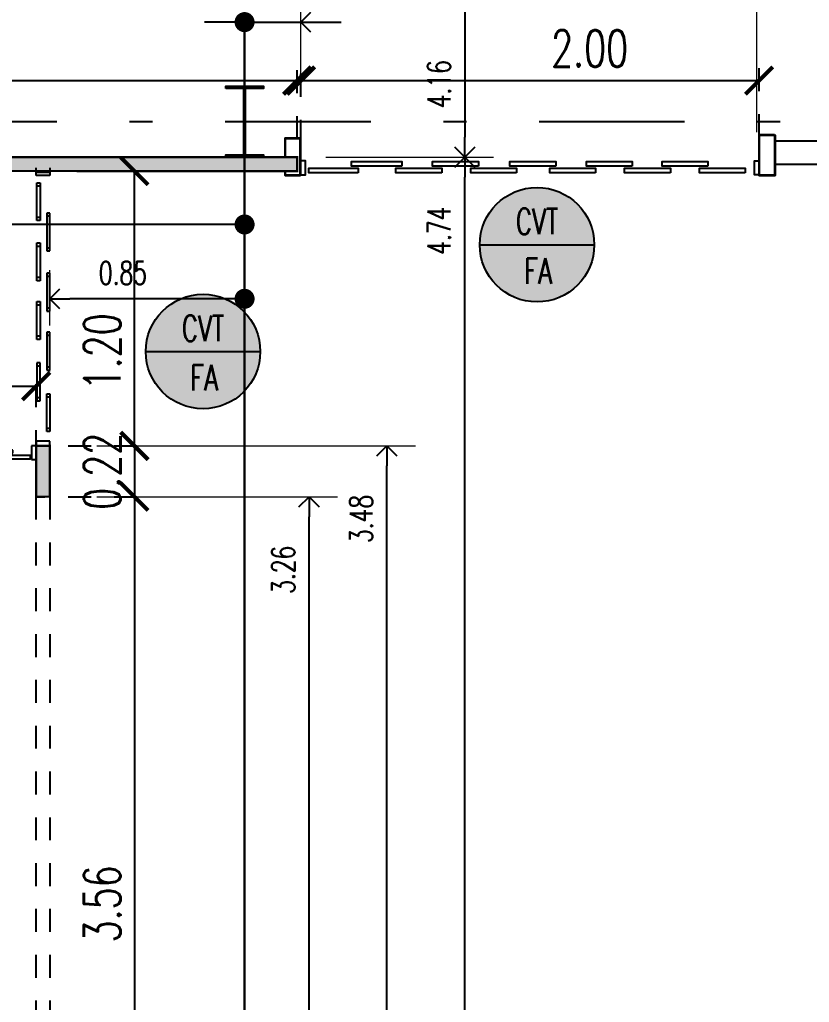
# Model space of a CAD drawing. Header units: millimetres. Extents: x -579 to 213, y -67 to 509.
# Drawn here: x -32.808 to -29.361, y 25.555 to 29.846 of the extents above; entities that cross this region are included whole.
import ezdxf
from ezdxf.enums import TextEntityAlignment as Align
from ezdxf.xclip import XClip

# ---------------------------------------------------------------- set-up
doc = ezdxf.new("R2010")
doc.units = ezdxf.units.MM
doc.header["$LTSCALE"] = 0.1
for name, pattern in [('HIDDEN', [0.375, 0.25, -0.125]), ('X REF - ANELO INST bind$0$X REF - ANELO$0$DASHDOT2', [12.7, 6.35, -3.175, 0, -3.175]), ('X REF - ANELO INST bind$0$X REF - ANELO$0$PLANO BASE ROCA II-2$0$HIDDEN', [0.375, 0.25, -0.125])]:
    doc.linetypes.add(name, pattern=pattern)
for name, color, linetype in [('00 - Carpintería Camara', 161, 'Continuous'), ('00 - EJE-DIST -X-  MUROS', 92, 'Continuous'), ('00 - EJE-DIST -Y- MUROS', 10, 'Continuous'), ('02 PCM Panel Media Tº', 132, 'Continuous'), ('A-CARPINTERIA CAMARA', 161, 'Continuous'), ('A-HATCH BLANCO', 255, 'Continuous'), ('CARP Cámara', 161, 'Continuous'), ('X REF - ANELO INST bind$0$X REF - ANELO$0$A-CAMARA', 7, 'Continuous'), ('X REF - ANELO INST bind$0$X REF - ANELO$0$A-TABIQUE PRY', 7, 'Continuous'), ('X REF - ANELO INST bind$0$X REF - ANELO$0$C-CÁMARA', 161, 'Continuous'), ('X REF - ANELO INST bind$0$X REF - ANELO$0$H-HATCH PANEL  6', 132, 'Continuous'), ('X REF - ANELO INST bind$0$X REF - ANELO$0$MET-COLUMNA METALICA', 7, 'Continuous'), ('X REF - ANELO INST bind$0$X REF - ANELO$0$MET-EJE CABRIADAS', 8, 'X REF - ANELO INST bind$0$X REF - ANELO$0$DASHDOT2')]:
    doc.layers.add(name, color=color, linetype=linetype)
doc.styles.add('ROMANS', font='romans.shx', dxfattribs={"width": 0.7})
doc.styles.add('VAUX', font='romans.shx', dxfattribs={"width": 0.85})
doc.dimstyles.new('COTA 1-100', dxfattribs={"dimtxt": 0.16, "dimasz": 0.12, "dimexe": 0.08, "dimexo": 0.08, "dimgap": 0.06, "dimtad": 1, "dimzin": 0, "dimdsep": 46, "dimtxsty": 'ROMANS', "dimblk": 'ARCHTICK', "dimcen": 0, "dimclrd": 256, "dimclre": 8, "dimclrt": 256, "dimadec": 0, "dimazin": 0, "dimtfac": 1, "dimtofl": 0, "dimtmove": 0, "dimatfit": 3, "dimldrblk": 'ARCHTICK', "dimfxl": 1, "dimtolj": 1, "dimtzin": 0, "dimlwd": -1, "dimlwe": -1, "dimarcsym": 0})
doc.dimstyles.new('Cotas Replanteo', dxfattribs={"dimscale": 2.5, "dimtxt": 0.04, "dimasz": 0.035, "dimexe": 0.05, "dimexo": 0.05, "dimgap": 0.025, "dimtad": 1, "dimjust": 2, "dimzin": 0, "dimdsep": 46, "dimtxsty": 'ROMANS', "dimblk1": 'DOT', "dimblk2": 'OPEN90', "dimsah": 1, "dimcen": 0.12, "dimse1": 1, "dimclrd": 256, "dimclre": 256, "dimclrt": 256, "dimadec": 0, "dimazin": 0, "dimtfac": 1, "dimtix": 1, "dimtmove": 0, "dimatfit": 2, "dimldrblk": 'OPEN90', "dimfxl": 0.05, "dimtolj": 1, "dimtzin": 0, "dimlwe": 9, "dimarcsym": 1})

# ---------------------------------------------------------------- blocks, each defined once
blk = doc.blocks.new('X REF - ANELO INST bind$0$X REF - ANELO$0$cortina 2.00')
at = {"layer": 'X REF - ANELO INST bind$0$X REF - ANELO$0$C-CÁMARA', "elevation": 0.0008}
for points in [[(2008.2405, 1451.4917), (2008.2405, 1451.4717), (2008.3005, 1451.4717), (2008.3005, 1451.4917)], [(2008.2405, 1449.4917), (2008.2405, 1449.5117), (2008.3005, 1449.5117), (2008.3005, 1449.4917)]]:
    blk.add_lwpolyline(points, dxfattribs=at)
for points in [[(2008.2491, 1451.2411), (2008.2491, 1451.457), (2008.2691, 1451.457), (2008.2691, 1451.2411)], [(2008.2778, 1451.0507), (2008.2778, 1451.2707), (2008.2978, 1451.2707), (2008.2978, 1451.0507)], [(2008.2491, 1450.8769), (2008.2491, 1451.0769), (2008.2691, 1451.0769), (2008.2691, 1450.8769)], [(2008.2778, 1450.7169), (2008.2778, 1450.9169), (2008.2978, 1450.9169), (2008.2978, 1450.7169)], [(2008.2491, 1450.5499), (2008.2491, 1450.7499), (2008.2691, 1450.7499), (2008.2691, 1450.5499)], [(2008.2778, 1450.3795), (2008.2778, 1450.5795), (2008.2978, 1450.5795), (2008.2978, 1450.3795)], [(2008.2491, 1450.2056), (2008.2491, 1450.4056), (2008.2691, 1450.4056), (2008.2691, 1450.2056)], [(2008.2778, 1450.0456), (2008.2778, 1450.2456), (2008.2978, 1450.2456), (2008.2978, 1450.0456)], [(2008.2491, 1449.8787), (2008.2491, 1450.0787), (2008.2691, 1450.0787), (2008.2691, 1449.8787)], [(2008.2778, 1449.7152), (2008.2778, 1449.9152), (2008.2978, 1449.9152), (2008.2978, 1449.7152)], [(2008.2491, 1449.5518), (2008.2491, 1449.7518), (2008.2691, 1449.7518), (2008.2691, 1449.5518)]]:
    blk.add_lwpolyline(points, close=True, dxfattribs=at)
blk = doc.blocks.new('X REF - ANELO INST bind$0$X REF - ANELO$0$CMETP')
at = {"layer": 'X REF - ANELO INST bind$0$X REF - ANELO$0$MET-COLUMNA METALICA'}
blk.add_hatch(color=256, dxfattribs=at).paths.add_polyline_path([(-0.0825, 0), (-0.0825, 0.0097), (-0.0073, 0.0097, 0.414214), (-0.0029, 0.0141), (-0.0029, 0.2958, 0.414214), (-0.0073, 0.3002), (-0.0825, 0.3002), (-0.0825, 0.31), (0.0825, 0.31), (0.0825, 0.3002), (0.0073, 0.3002, 0.414214), (0.0029, 0.2958), (0.0029, 0.0141, 0.414214), (0.0073, 0.0097), (0.0825, 0.0097), (0.0825, 0)])
blk.add_lwpolyline([(0.0825, 0.3002), (0.0825, 0.31), (-0.0825, 0.31), (-0.0825, 0.3002), (-0.0073, 0.3002, -0.414214), (-0.0029, 0.2958), (-0.0029, 0.0141, -0.414214), (-0.0073, 0.0097), (-0.0825, 0.0097), (-0.0825, 0), (0.0825, 0), (0.0825, 0.0097), (0.0073, 0.0097, -0.414214), (0.0029, 0.0141), (0.0029, 0.2958, -0.414214), (0.0073, 0.3002)], format="xyb", close=True, dxfattribs=at)
blk = doc.blocks.new('X REF - ANELO INST bind$0$X REF - ANELO$0$cortina')
at = {"layer": 'X REF - ANELO INST bind$0$X REF - ANELO$0$C-CÁMARA'}
for p, q in [((-0.4312, 0.1011, 0.0008), (-0.4512, 0.1011, 0.0008)), ((-0.4312, 0.0411, 0.0008), (-0.4312, 0.1011, 0.0008)), ((-0.3311, 0.0974, -0.0413), (-0.4266, 0.0974, -0.0413)), ((-0.4266, 0.0974, -0.0413), (-0.4266, 0.0838, -0.0413)), ((-0.3311, 0.0838, -0.0413), (-0.3311, 0.0974, -0.0413)), ((-0.0766, 0.0974, -0.0413), (-0.228, 0.0974, -0.0413)), ((-0.228, 0.0974, -0.0413), (-0.228, 0.0838, -0.0413)), ((-0.0766, 0.0838, -0.0413), (-0.0766, 0.0974, -0.0413)), ((0.1794, 0.0974, -0.0413), (0.028, 0.0974, -0.0413)), ((0.028, 0.0974, -0.0413), (0.028, 0.0838, -0.0413)), ((0.1794, 0.0838, -0.0413), (0.1794, 0.0974, -0.0413)), ((0.2925, 0.0974, -0.0413), (0.2925, 0.0838, -0.0413)), ((0.4094, 0.0974, -0.0413), (0.2925, 0.0974, -0.0413)), ((0.4094, 0.0838, -0.0413), (0.4094, 0.0974, -0.0413)), ((0.5225, 0.0974, -0.0413), (0.5225, 0.0838, -0.0413)), ((0.6156, 0.0974, -0.0413), (0.5225, 0.0974, -0.0413)), ((0.6156, 0.0838, -0.0413), (0.6156, 0.0974, -0.0413)), ((-0.4266, 0.0838, -0.0413), (-0.3311, 0.0838, -0.0413)), ((-0.1975, 0.0732, -0.0413), (-0.3489, 0.0732, -0.0413)), ((-0.3489, 0.0732, -0.0413), (-0.3489, 0.0596, -0.0413)), ((-0.3489, 0.0596, -0.0413), (-0.1975, 0.0596, -0.0413)), ((-0.228, 0.0838, -0.0413), (-0.0766, 0.0838, -0.0413)), ((-0.1975, 0.0596, -0.0413), (-0.1975, 0.0732, -0.0413)), ((0.0585, 0.0732, -0.0413), (-0.0929, 0.0732, -0.0413)), ((-0.0929, 0.0732, -0.0413), (-0.0929, 0.0596, -0.0413)), ((-0.0929, 0.0596, -0.0413), (0.0585, 0.0596, -0.0413)), ((0.028, 0.0838, -0.0413), (0.1794, 0.0838, -0.0413)), ((0.0585, 0.0596, -0.0413), (0.0585, 0.0732, -0.0413)), ((0.1715, 0.0732, -0.0413), (0.1715, 0.0596, -0.0413)), ((0.2885, 0.0732, -0.0413), (0.1715, 0.0732, -0.0413)), ((0.1715, 0.0596, -0.0413), (0.2885, 0.0596, -0.0413)), ((0.2885, 0.0596, -0.0413), (0.2885, 0.0732, -0.0413)), ((0.2925, 0.0838, -0.0413), (0.4094, 0.0838, -0.0413)), ((0.4016, 0.0732, -0.0413), (0.4016, 0.0596, -0.0413)), ((0.5185, 0.0732, -0.0413), (0.4016, 0.0732, -0.0413)), ((0.4016, 0.0596, -0.0413), (0.5185, 0.0596, -0.0413)), ((0.5185, 0.0732, -0.0413), (0.5185, 0.0596, -0.0413)), ((0.5225, 0.0838, -0.0413), (0.6156, 0.0838, -0.0413)), ((-0.4512, 0.0411, 0.0008), (-0.4312, 0.0411, 0.0008))]:
    blk.add_line(p, q, dxfattribs=at)
at = {"layer": 'X REF - ANELO INST bind$0$X REF - ANELO$0$C-CÁMARA', "elevation": -0.0116}
blk.add_lwpolyline([(0.6223, 0.1011), (0.6423, 0.1011), (0.6423, 0.0411), (0.6223, 0.0411)], close=True, dxfattribs=at)
blk = doc.blocks.new('X REF - ANELO INST bind$0$X REF - ANELO$0$CORTINA 120')
at = {"layer": 'X REF - ANELO INST bind$0$X REF - ANELO$0$C-CÁMARA'}
for p, q in [((-1.1879, 0), (-1.2079, 0)), ((-1.1879, -0.06), (-1.1879, 0)), ((-0.0279, -0.06), (-0.0279, 0)), ((-0.0279, 0), (-0.0079, 0)), ((-0.9913, -0.0037, -0.0421), (-1.1427, -0.0037, -0.0421)), ((-1.1427, -0.0037, -0.0421), (-1.1427, -0.0173, -0.0421)), ((-1.1427, -0.0173, -0.0421), (-0.9913, -0.0173, -0.0421)), ((-0.9913, -0.0173, -0.0421), (-0.9913, -0.0037, -0.0421)), ((-0.7286, -0.0037, -0.0421), (-0.88, -0.0037, -0.0421)), ((-0.88, -0.0037, -0.0421), (-0.88, -0.0173, -0.0421)), ((-0.88, -0.0173, -0.0421), (-0.7286, -0.0173, -0.0421)), ((-0.7286, -0.0173, -0.0421), (-0.7286, -0.0037, -0.0421)), ((-0.4725, -0.0037, -0.0421), (-0.6239, -0.0037, -0.0421)), ((-0.6239, -0.0037, -0.0421), (-0.6239, -0.0173, -0.0421)), ((-0.6239, -0.0173, -0.0421), (-0.4725, -0.0173, -0.0421)), ((-0.4725, -0.0173, -0.0421), (-0.4725, -0.0037, -0.0421)), ((-0.3556, -0.0173, -0.0421), (-0.3556, -0.0037, -0.0421)), ((-0.3556, -0.0037, -0.0421), (-0.2042, -0.0037, -0.0421)), ((-0.2042, -0.0173, -0.0421), (-0.3556, -0.0173, -0.0421)), ((-0.2042, -0.0037, -0.0421), (-0.2042, -0.0173, -0.0421)), ((-1.2079, -0.06), (-1.1879, -0.06)), ((-1.0102, -0.06), (-1.0102, -0.0464)), ((-1.0102, -0.0464), (-0.8588, -0.0464)), ((-0.8588, -0.06), (-1.0102, -0.06)), ((-0.8588, -0.0464), (-0.8588, -0.06)), ((-0.7475, -0.0464), (-0.5961, -0.0464)), ((-0.7475, -0.06), (-0.7475, -0.0464)), ((-0.5961, -0.06), (-0.7475, -0.06)), ((-0.5961, -0.0464), (-0.5961, -0.06)), ((-0.4897, -0.06), (-0.4897, -0.0464)), ((-0.4897, -0.0464), (-0.3384, -0.0464)), ((-0.3384, -0.06), (-0.4897, -0.06)), ((-0.3384, -0.0464), (-0.3384, -0.06)), ((-0.07, -0.0464), (-0.2214, -0.0464)), ((-0.2214, -0.0464), (-0.2214, -0.06)), ((-0.2214, -0.06), (-0.07, -0.06)), ((-0.07, -0.06), (-0.07, -0.0464)), ((-0.0079, -0.06), (-0.0279, -0.06))]:
    blk.add_line(p, q, dxfattribs=at)
blk = doc.blocks.new('X REF - ANELO INST bind$0$X REF - ANELO')
at = {"layer": 'X REF - ANELO INST bind$0$X REF - ANELO$0$H-HATCH PANEL  6'}
for points in [[(-37.6739, 29.1847), (-37.6739, 29.2447), (-31.5964, 29.2447), (-31.5964, 29.1847)], [(-32.7363, 27.9847), (-32.6763, 27.9847), (-32.6765, 27.7629), (-32.7365, 27.7629)]]:
    blk.add_hatch(color=256, dxfattribs=at).paths.add_polyline_path(points)
at = {"layer": 'X REF - ANELO INST bind$0$X REF - ANELO$0$A-CAMARA', "color": 8, "linetype": 'X REF - ANELO INST bind$0$X REF - ANELO$0$PLANO BASE ROCA II-2$0$HIDDEN'}
for p, q in [((-32.7369, 27.7628), (-32.7369, 24.2071)), ((-32.6769, 27.7628), (-32.6769, 24.2071))]:
    blk.add_line(p, q, dxfattribs=at)
at = {"layer": 'X REF - ANELO INST bind$0$X REF - ANELO$0$A-CAMARA'}
for points in [[(-37.6739, 29.1847), (-37.6739, 29.1847), (-37.6739, 29.1847), (-37.6739, 29.2447), (-37.6739, 29.2447), (-37.6739, 29.2447), (-31.5964, 29.2447), (-31.5964, 29.2447), (-31.5964, 29.1847), (-31.5964, 29.1847), (-37.6739, 29.1847)], [(-32.7363, 27.9847), (-32.7363, 27.9847), (-32.7363, 27.9847), (-32.6763, 27.9847), (-32.6763, 27.9847), (-32.6763, 27.9847), (-32.6765, 27.7629), (-32.6765, 27.7629), (-32.7365, 27.7629), (-32.7365, 27.7629), (-32.7363, 27.9847)]]:
    blk.add_lwpolyline(points, dxfattribs=at)
at = {"layer": 'X REF - ANELO INST bind$0$X REF - ANELO$0$A-TABIQUE PRY', "elevation": -0.0203}
blk.add_lwpolyline([(-29.5104, 29.2147), (-26.6045, 29.2147), (-26.6045, 29.3147), (-29.5104, 29.3147)], close=True, dxfattribs=at)
at = {"layer": 'X REF - ANELO INST bind$0$X REF - ANELO$0$C-CÁMARA'}
for p, q in [((-32.7363, 29.179), (-32.7363, 29.199)), ((-32.6763, 29.179), (-32.7363, 29.179)), ((-32.6763, 29.199), (-32.6763, 29.179)), ((-32.7327, 28.9824, -0.0421), (-32.7327, 29.1338, -0.0421)), ((-32.7327, 29.1338, -0.0421), (-32.7191, 29.1338, -0.0421)), ((-32.7191, 29.1338, -0.0421), (-32.7191, 28.9824, -0.0421)), ((-32.7191, 28.9824, -0.0421), (-32.7327, 28.9824, -0.0421)), ((-32.6763, 29.0013), (-32.6899, 29.0013)), ((-32.6899, 29.0013), (-32.6899, 28.8499)), ((-32.6763, 28.8499), (-32.6763, 29.0013)), ((-32.7327, 28.7197, -0.0421), (-32.7327, 28.8711, -0.0421)), ((-32.7327, 28.8711, -0.0421), (-32.7191, 28.8711, -0.0421)), ((-32.7191, 28.8711, -0.0421), (-32.7191, 28.7197, -0.0421)), ((-32.6899, 28.8499), (-32.6763, 28.8499)), ((-32.7191, 28.7197, -0.0421), (-32.7327, 28.7197, -0.0421)), ((-32.6899, 28.7386), (-32.6899, 28.5872)), ((-32.6763, 28.7386), (-32.6899, 28.7386)), ((-32.6763, 28.5872), (-32.6763, 28.7386)), ((-32.7327, 28.4636, -0.0421), (-32.7327, 28.615, -0.0421)), ((-32.7327, 28.615, -0.0421), (-32.7191, 28.615, -0.0421)), ((-32.7191, 28.615, -0.0421), (-32.7191, 28.4636, -0.0421)), ((-32.6899, 28.5872), (-32.6763, 28.5872)), ((-32.7191, 28.4636, -0.0421), (-32.7327, 28.4636, -0.0421)), ((-32.6763, 28.4808), (-32.6899, 28.4808)), ((-32.6899, 28.4808), (-32.6899, 28.3294)), ((-32.6763, 28.3294), (-32.6763, 28.4808)), ((-32.7191, 28.3467, -0.0421), (-32.7327, 28.3467, -0.0421)), ((-32.7327, 28.3467, -0.0421), (-32.7327, 28.1953, -0.0421)), ((-32.7191, 28.1953, -0.0421), (-32.7191, 28.3467, -0.0421)), ((-32.6899, 28.3294), (-32.6763, 28.3294)), ((-32.7327, 28.1953, -0.0421), (-32.7191, 28.1953, -0.0421)), ((-32.6899, 28.0611), (-32.6899, 28.2125)), ((-32.6899, 28.2125), (-32.6763, 28.2125)), ((-32.6763, 28.2125), (-32.6763, 28.0611)), ((-32.6763, 28.0611), (-32.6899, 28.0611)), ((-32.6763, 28.0048, 0.0102), (-32.7363, 28.0048, 0.0102)), ((-32.7363, 28.0048, 0.0102), (-32.7363, 27.9848, 0.0102)), ((-32.6763, 27.9848, 0.0102), (-32.6763, 28.0048, 0.0102))]:
    blk.add_line(p, q, dxfattribs=at)
at = {"layer": 'X REF - ANELO INST bind$0$X REF - ANELO$0$MET-COLUMNA METALICA', "elevation": -0.0203}
for points in [[(-31.6512, 29.1845), (-31.6512, 29.1682, 0.414214), (-31.6482, 29.1652), (-31.5842, 29.1652, 0.414214), (-31.5812, 29.1682), (-31.5812, 29.3254, 0.414214), (-31.5842, 29.3284), (-31.6482, 29.3284, 0.414214), (-31.6512, 29.3254), (-31.6512, 29.2491)], [(-31.6487, 29.1845), (-31.6487, 29.1682, 0.414214), (-31.6482, 29.1677), (-31.5842, 29.1677, 0.414214), (-31.5837, 29.1682), (-31.5837, 29.3254, 0.414214), (-31.5842, 29.3259), (-31.6482, 29.3259, 0.414214), (-31.6487, 29.3254), (-31.6487, 29.2491)], [(-29.5104, 29.2147), (-29.5104, 29.1665, -0.414214), (-29.5134, 29.1635), (-29.5774, 29.1635, -0.414214), (-29.5804, 29.1665), (-29.5804, 29.3405, -0.414214), (-29.5774, 29.3435), (-29.5134, 29.3435, -0.414214), (-29.5104, 29.3405), (-29.5104, 29.2313)], [(-29.5129, 29.2147), (-29.5129, 29.1665, -0.414214), (-29.5134, 29.166), (-29.5774, 29.166, -0.414214), (-29.5779, 29.1665), (-29.5779, 29.3405, -0.414214), (-29.5774, 29.341), (-29.5134, 29.341, -0.414214), (-29.5129, 29.3405), (-29.5129, 29.2147)]]:
    blk.add_lwpolyline(points, format="xyb", dxfattribs=at)
at = {"layer": 'X REF - ANELO INST bind$0$X REF - ANELO$0$MET-EJE CABRIADAS'}
for p, q in [((-31.8263, -0.8196, -0.0011), (-31.8263, 42.1212, -0.0011)), ((1.6043, 29.3999), (-54.2799, 29.3999))]:
    blk.add_line(p, q, dxfattribs=at)
for name, p, rotation in [('X REF - ANELO INST bind$0$X REF - ANELO$0$cortina 2.00', (1419.9113, -1979.0719, -0.0211), 89.99999999999999), ('X REF - ANELO INST bind$0$X REF - ANELO$0$cortina', (-33.1876, 28.0258), 180)]:
    blk.add_blockref(name, p, dxfattribs=dict(rotation=rotation))
at = {"xscale": -1, "rotation": 90}
blk.add_blockref('X REF - ANELO INST bind$0$X REF - ANELO$0$CORTINA 120', (-32.7363, 27.9768), dxfattribs=at)
at = {"layer": 'X REF - ANELO INST bind$0$X REF - ANELO$0$MET-COLUMNA METALICA', "xscale": -1}
blk.add_blockref('X REF - ANELO INST bind$0$X REF - ANELO$0$CMETP', (-31.8264, 29.245, -0.0203), dxfattribs=at)
blk = doc.blocks.new('X REF - ANELO INST bind')
ref = blk.add_blockref('X REF - ANELO INST bind$0$X REF - ANELO', (0, 0))
XClip(ref).set_block_clipping_path([(-76.9680737415, -24.7711317477), (92.9860355418, 61.1669630168)])
blk = doc.blocks.new('_ArchTick')
at = {"color": 0, "linetype": 'ByBlock', "const_width": 0.15}
blk.add_lwpolyline([(-0.5, -0.5), (0.5, 0.5)], dxfattribs=at)
blk = doc.blocks.new('*D36')
at = {"layer": '02 PCM Panel Media Tº', "color": 8, "linetype": 'HIDDEN', "transparency": 16777216}
for p, q in [((-37.6739, 29.3247), (-37.6739, 29.6597)), ((-31.5964, 29.3247), (-31.5964, 29.6597))]:
    blk.add_line(p, q, dxfattribs=at)
at = {"layer": '02 PCM Panel Media Tº', "transparency": 16777216}
blk.add_line((-37.6739, 29.5797), (-31.5964, 29.5797), dxfattribs=at)
at = {"layer": 'Defpoints', "color": 0, "transparency": 16777216}
for p in [(-31.5964, 29.5797), (-37.6739, 29.2447), (-31.5964, 29.2447)]:
    blk.add_point(p, dxfattribs=at)
at = {"layer": '02 PCM Panel Media Tº', "transparency": 16777216, "xscale": 0.12, "yscale": 0.12, "zscale": 0.12, "rotation": 180}
blk.add_blockref('_ArchTick', (-37.6739, 29.5797), dxfattribs=at)
at = {"layer": '02 PCM Panel Media Tº', "transparency": 16777216, "xscale": 0.12, "yscale": 0.12, "zscale": 0.12}
blk.add_blockref('_ArchTick', (-31.5964, 29.5797), dxfattribs=at)
at = {"layer": '02 PCM Panel Media Tº', "transparency": 16777216, "insert": (-34.6352, 29.7197), "char_height": 0.16, "attachment_point": 5, "style": 'ROMANS'}
blk.add_mtext('\\A1;6.08', dxfattribs=at)
blk = doc.blocks.new('*D37')
at = {"layer": '00 - Carpintería Camara', "color": 8, "linetype": 'HIDDEN', "transparency": 16777216}
for p, q in [((-31.5804, 29.3087), (-31.5804, 29.6597)), ((-29.5804, 29.3335), (-29.5804, 29.6597))]:
    blk.add_line(p, q, dxfattribs=at)
at = {"layer": '00 - Carpintería Camara', "transparency": 16777216}
blk.add_line((-31.5804, 29.5797), (-29.5804, 29.5797), dxfattribs=at)
at = {"layer": 'Defpoints', "color": 0, "transparency": 16777216}
for p in [(-29.5804, 29.5797), (-31.5804, 29.2287, -0.0203), (-29.5804, 29.2535, -0.0203)]:
    blk.add_point(p, dxfattribs=at)
at = {"layer": '00 - Carpintería Camara', "transparency": 16777216, "xscale": 0.12, "yscale": 0.12, "zscale": 0.12, "rotation": 180}
blk.add_blockref('_ArchTick', (-31.5804, 29.5797), dxfattribs=at)
at = {"layer": '00 - Carpintería Camara', "transparency": 16777216, "xscale": 0.12, "yscale": 0.12, "zscale": 0.12}
blk.add_blockref('_ArchTick', (-29.5804, 29.5797), dxfattribs=at)
at = {"layer": '00 - Carpintería Camara', "transparency": 16777216, "insert": (-30.32, 29.7197), "char_height": 0.16, "attachment_point": 5, "style": 'ROMANS'}
blk.add_mtext('\\A1;2.00', dxfattribs=at)
blk = doc.blocks.new('*D38')
at = {"layer": '00 - Carpintería Camara', "color": 8, "linetype": 'HIDDEN', "transparency": 16777216}
for p, q in [((-32.5584, 29.1847), (-32.2276, 29.1847)), ((-32.5963, 27.9847), (-32.2276, 27.9847))]:
    blk.add_line(p, q, dxfattribs=at)
at = {"layer": '00 - Carpintería Camara', "transparency": 16777216}
blk.add_line((-32.3076, 27.9847), (-32.3076, 29.1847), dxfattribs=at)
at = {"layer": 'Defpoints', "color": 0, "transparency": 16777216}
for p in [(-32.6384, 29.1847), (-32.3076, 29.1847), (-32.6763, 27.9847)]:
    blk.add_point(p, dxfattribs=at)
at = {"layer": '00 - Carpintería Camara', "transparency": 16777216, "xscale": 0.12, "yscale": 0.12, "zscale": 0.12}
for p, rotation in [((-32.3076, 29.1847), 90), ((-32.3076, 27.9847), 270)]:
    blk.add_blockref('_ArchTick', p, dxfattribs=dict(at, rotation=rotation))
at = {"layer": '00 - Carpintería Camara', "transparency": 16777216, "insert": (-32.4476, 28.3953), "char_height": 0.16, "attachment_point": 5, "rotation": 90, "style": 'ROMANS'}
blk.add_mtext('\\A1;1.20', dxfattribs=at)
blk = doc.blocks.new('*D39')
at = {"layer": '02 PCM Panel Media Tº', "color": 8, "linetype": 'HIDDEN', "transparency": 16777216}
for p, q in [((-32.5963, 27.9847), (-32.2276, 27.9847)), ((-32.5962, 27.7629), (-32.2276, 27.7629))]:
    blk.add_line(p, q, dxfattribs=at)
at = {"layer": '02 PCM Panel Media Tº', "transparency": 16777216}
blk.add_line((-32.3076, 27.9847), (-32.3076, 27.7629), dxfattribs=at)
at = {"layer": 'Defpoints', "color": 0, "transparency": 16777216}
for p in [(-32.6763, 27.9847), (-32.6762, 27.7629), (-32.3076, 27.7629)]:
    blk.add_point(p, dxfattribs=at)
at = {"layer": '02 PCM Panel Media Tº', "transparency": 16777216, "xscale": 0.12, "yscale": 0.12, "zscale": 0.12}
for p, rotation in [((-32.3076, 27.9847), 90), ((-32.3076, 27.7629), 270)]:
    blk.add_blockref('_ArchTick', p, dxfattribs=dict(at, rotation=rotation))
at = {"layer": '02 PCM Panel Media Tº', "transparency": 16777216, "insert": (-32.4476, 27.8738), "char_height": 0.16, "attachment_point": 5, "rotation": 90, "style": 'ROMANS'}
blk.add_mtext('\\A1;0.22', dxfattribs=at)
blk = doc.blocks.new('*D40')
at = {"layer": '00 - Carpintería Camara', "color": 8, "linetype": 'HIDDEN', "transparency": 16777216}
for p, q in [((-32.5962, 27.7629), (-32.2276, 27.7629)), ((-32.4412, 24.2071), (-32.2276, 24.2071))]:
    blk.add_line(p, q, dxfattribs=at)
at = {"layer": '00 - Carpintería Camara', "transparency": 16777216}
blk.add_line((-32.3076, 27.7629), (-32.3076, 24.2071), dxfattribs=at)
at = {"layer": 'Defpoints', "color": 0, "transparency": 16777216}
for p in [(-32.6762, 27.7629), (-32.5212, 24.2071), (-32.3076, 24.2071)]:
    blk.add_point(p, dxfattribs=at)
at = {"layer": '00 - Carpintería Camara', "transparency": 16777216, "xscale": 0.12, "yscale": 0.12, "zscale": 0.12}
for p, rotation in [((-32.3076, 27.7629), 90), ((-32.3076, 24.2071), 270)]:
    blk.add_blockref('_ArchTick', p, dxfattribs=dict(at, rotation=rotation))
at = {"layer": '00 - Carpintería Camara', "transparency": 16777216, "insert": (-32.4476, 25.985), "char_height": 0.16, "attachment_point": 5, "rotation": 90, "style": 'ROMANS'}
blk.add_mtext('\\A1;3.56', dxfattribs=at)
blk = doc.blocks.new('*D120')
at = {"layer": '00 - Carpintería Camara', "color": 8, "linetype": 'HIDDEN', "transparency": 16777216}
for p, q in [((-33.8299, 28.0347), (-33.8299, 28.3251)), ((-32.7364, 27.9538), (-32.7364, 28.3251))]:
    blk.add_line(p, q, dxfattribs=at)
at = {"layer": '00 - Carpintería Camara', "transparency": 16777216}
blk.add_line((-33.8299, 28.2451), (-32.7364, 28.2451), dxfattribs=at)
at = {"layer": 'Defpoints', "color": 0, "transparency": 16777216}
for p in [(-32.7364, 28.2451), (-33.8299, 27.9547, -0.0116), (-32.7364, 27.8738)]:
    blk.add_point(p, dxfattribs=at)
at = {"layer": '00 - Carpintería Camara', "transparency": 16777216, "xscale": 0.12, "yscale": 0.12, "zscale": 0.12, "rotation": 180}
blk.add_blockref('_ArchTick', (-33.8299, 28.2451), dxfattribs=at)
at = {"layer": '00 - Carpintería Camara', "transparency": 16777216, "xscale": 0.12, "yscale": 0.12, "zscale": 0.12}
blk.add_blockref('_ArchTick', (-32.7364, 28.2451), dxfattribs=at)
at = {"layer": '00 - Carpintería Camara', "transparency": 16777216, "insert": (-33.2832, 28.3851), "char_height": 0.16, "attachment_point": 5, "style": 'ROMANS'}
blk.add_mtext('\\A1;1.09', dxfattribs=at)
blk = doc.blocks.new('_Dot')
at = {"color": 0, "linetype": 'ByBlock', "lineweight": -2}
blk.add_line((-0.5, 0), (-1, 0), dxfattribs=at)
at = {"color": 0, "linetype": 'ByBlock', "const_width": 0.5}
blk.add_lwpolyline([(-0.25, 0, 1), (0.25, 0, 1)], format="xyb", close=True, dxfattribs=at)
blk = doc.blocks.new('_Open90')
at = {"color": 0, "linetype": 'ByBlock', "lineweight": -2}
for p, q in [((-0.5, 0.5), (0, 0)), ((0, 0), (-1, 0)), ((0, 0), (-0.5, -0.5))]:
    blk.add_line(p, q, dxfattribs=at)
blk = doc.blocks.new('*D147')
at = {"layer": '00 - EJE-DIST -X-  MUROS', "lineweight": 9, "transparency": 16777216}
blk.add_line((-32.4712, 27.7629), (-31.4201, 27.7629), dxfattribs=at)
at = {"layer": '00 - EJE-DIST -X-  MUROS', "lineweight": -2, "transparency": 16777216}
blk.add_line((-31.5451, 24.5874), (-31.5451, 27.6754), dxfattribs=at)
at = {"layer": 'Defpoints', "color": 0, "transparency": 16777216}
for p in [(-32.5962, 27.7629), (-31.5451, 27.7629), (-31.5451, 24.4999)]:
    blk.add_point(p, dxfattribs=at)
at = {"layer": '00 - EJE-DIST -X-  MUROS', "lineweight": -2, "transparency": 16777216, "xscale": 0.08750000000000001, "yscale": 0.08750000000000001, "zscale": 0.08750000000000001}
for name, p, rotation in [('_Open90', (-31.5451, 27.7629), 90), ('_Dot', (-31.5451, 24.4999), 270)]:
    blk.add_blockref(name, p, dxfattribs=dict(at, rotation=rotation))
at = {"layer": '00 - EJE-DIST -X-  MUROS', "transparency": 16777216, "insert": (-31.6576, 27.4437), "char_height": 0.1, "attachment_point": 5, "rotation": 90, "style": 'ROMANS'}
blk.add_mtext('\\A1;3.26', dxfattribs=at)
blk = doc.blocks.new('*D148')
at = {"layer": '00 - EJE-DIST -X-  MUROS', "lineweight": 9, "transparency": 16777216}
blk.add_line((-32.4713, 27.9847), (-31.08, 27.9847), dxfattribs=at)
at = {"layer": '00 - EJE-DIST -X-  MUROS', "lineweight": -2, "transparency": 16777216}
blk.add_line((-31.205, 24.5874), (-31.205, 27.8972), dxfattribs=at)
at = {"layer": 'Defpoints', "color": 0, "transparency": 16777216}
for p in [(-32.5963, 27.9847), (-31.205, 27.9847), (-31.2488, 24.4999)]:
    blk.add_point(p, dxfattribs=at)
at = {"layer": '00 - EJE-DIST -X-  MUROS', "lineweight": -2, "transparency": 16777216, "xscale": 0.08750000000000001, "yscale": 0.08750000000000001, "zscale": 0.08750000000000001}
for name, p, rotation in [('_Open90', (-31.205, 27.9847), 90), ('_Dot', (-31.205, 24.4999), 270)]:
    blk.add_blockref(name, p, dxfattribs=dict(at, rotation=rotation))
at = {"layer": '00 - EJE-DIST -X-  MUROS', "transparency": 16777216, "insert": (-31.3175, 27.6656), "char_height": 0.1, "attachment_point": 5, "rotation": 90, "style": 'ROMANS'}
blk.add_mtext('\\A1;3.48', dxfattribs=at)
blk = doc.blocks.new('*D149')
at = {"layer": '00 - EJE-DIST -X-  MUROS', "lineweight": 9, "transparency": 16777216}
blk.add_line((-31.4714, 29.2447), (-30.7399, 29.2447), dxfattribs=at)
at = {"layer": '00 - EJE-DIST -X-  MUROS', "lineweight": -2, "transparency": 16777216}
blk.add_line((-30.8649, 24.5874), (-30.8649, 29.1572), dxfattribs=at)
at = {"layer": 'Defpoints', "color": 0, "transparency": 16777216}
for p in [(-31.5964, 29.2447), (-30.8649, 29.2447), (-30.8649, 24.4999)]:
    blk.add_point(p, dxfattribs=at)
at = {"layer": '00 - EJE-DIST -X-  MUROS', "lineweight": -2, "transparency": 16777216, "xscale": 0.08750000000000001, "yscale": 0.08750000000000001, "zscale": 0.08750000000000001}
for name, p, rotation in [('_Open90', (-30.8649, 29.2447), 90), ('_Dot', (-30.8649, 24.4999), 270)]:
    blk.add_blockref(name, p, dxfattribs=dict(at, rotation=rotation))
at = {"layer": '00 - EJE-DIST -X-  MUROS', "transparency": 16777216, "insert": (-30.9774, 28.9239), "char_height": 0.1, "attachment_point": 5, "rotation": 90, "style": 'ROMANS'}
blk.add_mtext('\\A1;4.74', dxfattribs=at)
blk = doc.blocks.new('*D150')
at = {"layer": '00 - EJE-DIST -X-  MUROS', "lineweight": -2, "transparency": 16777216}
blk.add_line((-30.8649, 33.3218), (-30.8649, 29.3322), dxfattribs=at)
at = {"layer": 'Defpoints', "color": 0, "transparency": 16777216}
for p in [(-30.5248, 33.4093, -0.0001), (-30.8649, 29.2447), (-30.8649, 29.2447)]:
    blk.add_point(p, dxfattribs=at)
at = {"layer": '00 - EJE-DIST -X-  MUROS', "lineweight": -2, "transparency": 16777216, "xscale": 0.08750000000000001, "yscale": 0.08750000000000001, "zscale": 0.08750000000000001}
for name, p, rotation in [('_Dot', (-30.8649, 33.4093), 90), ('_Open90', (-30.8649, 29.2447), 270)]:
    blk.add_blockref(name, p, dxfattribs=dict(at, rotation=rotation))
at = {"layer": '00 - EJE-DIST -X-  MUROS', "transparency": 16777216, "insert": (-30.9774, 29.5639), "char_height": 0.1, "attachment_point": 5, "rotation": 90, "style": 'ROMANS'}
blk.add_mtext('\\A1;4.16', dxfattribs=at)
blk = doc.blocks.new('*D205')
at = {"layer": '00 - EJE-DIST -Y- MUROS', "lineweight": 9, "transparency": 16777216}
blk.add_line((-31.496, -0.1249), (-31.496, -0.3711), dxfattribs=at)
at = {"layer": '00 - EJE-DIST -Y- MUROS', "lineweight": -2, "transparency": 16777216}
for p, q in [((-31.9138, -0.2461), (-32.0013, -0.2461)), ((-31.8263, -0.2461), (-31.496, -0.2461)), ((-31.4085, -0.2461), (-31.321, -0.2461))]:
    blk.add_line(p, q, dxfattribs=at)
at = {"layer": 'Defpoints', "color": 0, "transparency": 16777216}
for p in [(-31.8263, 37.3805, -0.0011), (-31.496, 0.0001), (-31.496, -0.2461)]:
    blk.add_point(p, dxfattribs=at)
at = {"layer": '00 - EJE-DIST -Y- MUROS', "lineweight": -2, "transparency": 16777216, "xscale": 0.08750000000000001, "yscale": 0.08750000000000001, "zscale": 0.08750000000000001}
blk.add_blockref('_Dot', (-31.8263, -0.2461), dxfattribs=at)
at = {"layer": '00 - EJE-DIST -Y- MUROS', "lineweight": -2, "transparency": 16777216, "xscale": 0.08750000000000001, "yscale": 0.08750000000000001, "zscale": 0.08750000000000001, "rotation": 180}
blk.add_blockref('_Open90', (-31.496, -0.2461), dxfattribs=at)
at = {"layer": '00 - EJE-DIST -Y- MUROS', "transparency": 16777216, "insert": (-31.6612, -0.1336), "char_height": 0.1, "attachment_point": 5, "style": 'ROMANS'}
blk.add_mtext('\\A1;0.33', dxfattribs=at)
blk = doc.blocks.new('*D212')
at = {"layer": '00 - EJE-DIST -Y- MUROS', "lineweight": 9, "transparency": 16777216}
blk.add_line((-31.5804, 29.5249), (-31.5804, 29.9598), dxfattribs=at)
at = {"layer": '00 - EJE-DIST -Y- MUROS', "lineweight": -2, "transparency": 16777216}
for p, q in [((-31.9138, 29.8348), (-32.0013, 29.8348)), ((-31.8263, 29.8348), (-31.5804, 29.8348)), ((-31.4929, 29.8348), (-31.4054, 29.8348))]:
    blk.add_line(p, q, dxfattribs=at)
at = {"layer": 'Defpoints', "color": 0, "transparency": 16777216}
for p in [(-31.8263, 29.8348), (-31.5804, 29.8348), (-31.5804, 29.3999)]:
    blk.add_point(p, dxfattribs=at)
at = {"layer": '00 - EJE-DIST -Y- MUROS', "lineweight": -2, "transparency": 16777216, "xscale": 0.08750000000000001, "yscale": 0.08750000000000001, "zscale": 0.08750000000000001}
blk.add_blockref('_Dot', (-31.8263, 29.8348), dxfattribs=at)
at = {"layer": '00 - EJE-DIST -Y- MUROS', "lineweight": -2, "transparency": 16777216, "xscale": 0.08750000000000001, "yscale": 0.08750000000000001, "zscale": 0.08750000000000001, "rotation": 180}
blk.add_blockref('_Open90', (-31.5804, 29.8348), dxfattribs=at)
at = {"layer": '00 - EJE-DIST -Y- MUROS', "transparency": 16777216, "insert": (-31.7034, 29.9473), "char_height": 0.1, "attachment_point": 5, "style": 'ROMANS'}
blk.add_mtext('\\A1;0.25', dxfattribs=at)
blk = doc.blocks.new('*D213')
at = {"layer": '00 - EJE-DIST -Y- MUROS', "lineweight": 9, "transparency": 16777216}
blk.add_line((-29.5904, 29.3537), (-29.5904, 30.3198), dxfattribs=at)
at = {"layer": '00 - EJE-DIST -Y- MUROS', "lineweight": -2, "transparency": 16777216}
blk.add_line((-31.7388, 30.1948), (-29.6779, 30.1948), dxfattribs=at)
at = {"layer": 'Defpoints', "color": 0, "transparency": 16777216}
for p in [(-31.8263, 30.1948), (-29.5904, 30.1948), (-29.5904, 29.2287, -0.0203)]:
    blk.add_point(p, dxfattribs=at)
at = {"layer": '00 - EJE-DIST -Y- MUROS', "lineweight": -2, "transparency": 16777216, "xscale": 0.08750000000000001, "yscale": 0.08750000000000001, "zscale": 0.08750000000000001, "rotation": 180}
blk.add_blockref('_Dot', (-31.8263, 30.1948), dxfattribs=at)
at = {"layer": '00 - EJE-DIST -Y- MUROS', "lineweight": -2, "transparency": 16777216, "xscale": 0.08750000000000001, "yscale": 0.08750000000000001, "zscale": 0.08750000000000001}
blk.add_blockref('_Open90', (-29.5904, 30.1948), dxfattribs=at)
at = {"layer": '00 - EJE-DIST -Y- MUROS', "transparency": 16777216, "insert": (-29.9112, 30.3073), "char_height": 0.1, "attachment_point": 5, "style": 'ROMANS'}
blk.add_mtext('\\A1;2.24', dxfattribs=at)
blk = doc.blocks.new('*D215')
at = {"layer": '00 - EJE-DIST -Y- MUROS', "linetype": 'HIDDEN', "lineweight": 9, "transparency": 16777216}
blk.add_line((-32.6765, 28.1097), (-32.6765, 28.7519), dxfattribs=at)
at = {"layer": '00 - EJE-DIST -Y- MUROS', "lineweight": -2, "transparency": 16777216}
blk.add_line((-31.9138, 28.6269), (-32.589, 28.6269), dxfattribs=at)
at = {"layer": 'Defpoints', "color": 0, "transparency": 16777216}
for p in [(-31.8263, 28.7711, -0.0011), (-32.6765, 28.6269), (-32.6765, 27.9847)]:
    blk.add_point(p, dxfattribs=at)
at = {"layer": '00 - EJE-DIST -Y- MUROS', "lineweight": -2, "transparency": 16777216, "xscale": 0.08750000000000001, "yscale": 0.08750000000000001, "zscale": 0.08750000000000001, "rotation": 180}
blk.add_blockref('_Open90', (-32.6765, 28.6269), dxfattribs=at)
at = {"layer": '00 - EJE-DIST -Y- MUROS', "lineweight": -2, "transparency": 16777216, "xscale": 0.08750000000000001, "yscale": 0.08750000000000001, "zscale": 0.08750000000000001}
blk.add_blockref('_Dot', (-31.8263, 28.6269), dxfattribs=at)
at = {"layer": '00 - EJE-DIST -Y- MUROS', "transparency": 16777216, "insert": (-32.3573, 28.7394), "char_height": 0.1, "attachment_point": 5, "style": 'ROMANS'}
blk.add_mtext('\\A1;0.85', dxfattribs=at)
blk = doc.blocks.new('*D216')
at = {"layer": '00 - EJE-DIST -Y- MUROS', "linetype": 'HIDDEN', "lineweight": 9, "transparency": 16777216}
blk.add_line((-33.89, 28.1097), (-33.89, 29.0764), dxfattribs=at)
at = {"layer": '00 - EJE-DIST -Y- MUROS', "lineweight": -2, "transparency": 16777216}
blk.add_line((-31.9138, 28.9514), (-33.8025, 28.9514), dxfattribs=at)
at = {"layer": 'Defpoints', "color": 0, "transparency": 16777216}
for p in [(-33.89, 28.9514), (-31.8263, 28.7711, -0.0011), (-33.89, 27.9847)]:
    blk.add_point(p, dxfattribs=at)
at = {"layer": '00 - EJE-DIST -Y- MUROS', "lineweight": -2, "transparency": 16777216, "xscale": 0.08750000000000001, "yscale": 0.08750000000000001, "zscale": 0.08750000000000001, "rotation": 180}
blk.add_blockref('_Open90', (-33.89, 28.9514), dxfattribs=at)
at = {"layer": '00 - EJE-DIST -Y- MUROS', "lineweight": -2, "transparency": 16777216, "xscale": 0.08750000000000001, "yscale": 0.08750000000000001, "zscale": 0.08750000000000001}
blk.add_blockref('_Dot', (-31.8263, 28.9514), dxfattribs=at)
at = {"layer": '00 - EJE-DIST -Y- MUROS', "transparency": 16777216, "insert": (-33.5708, 29.0639), "char_height": 0.1, "attachment_point": 5, "style": 'ROMANS'}
blk.add_mtext('\\A1;2.06', dxfattribs=at)
blk = doc.blocks.new('PPC')
h = blk.add_hatch(color=255)
edge = h.paths.add_edge_path()
edge.add_arc((731.7073, 1092.022), 0.4, 0, 360)
blk = doc.blocks.new('CC')
at = {"layer": 'CARP Cámara'}
blk.add_line((4035.2486, -1231.5134), (4036.0486, -1231.5134), dxfattribs=at)
blk.add_circle((4035.6486, -1231.5134), 0.4, dxfattribs=at)
at = {"layer": 'A-HATCH BLANCO'}
blk.add_blockref('PPC', (3303.9413, -2323.5354), dxfattribs=at)
at = {"layer": 'CARP Cámara', "style": 'VAUX', "width": 0.85}
for tag, p in [('XXX', (4035.6486, -1231.3508)), ('FA', (4035.6563, -1231.6966))]:
    blk.add_attdef(tag, text='', height=0.1818, dxfattribs=at).set_placement(p, align=Align.MIDDLE_CENTER)
blk = doc.blocks.new('CVT')
ref = blk.add_blockref('CC', (0.3739, -3.7439))
ref.add_attrib('XXX', 'CVT', dxfattribs={"layer": 'A-CARPINTERIA CAMARA', "height": 0.18, "style": 'VAUX', "width": 0.7}).set_placement((4036.0225, -1235.0947), align=Align.MIDDLE_CENTER)
ref.add_attrib('FA', 'FA', dxfattribs={"layer": 'A-CARPINTERIA CAMARA', "height": 0.18, "style": 'VAUX', "width": 0.7}).set_placement((4036.0303, -1235.4405), align=Align.MIDDLE_CENTER)

msp = doc.modelspace()

# ---------------------------------------------------------------- linework, layer by layer
at = {"layer": '00 - EJE-DIST -Y- MUROS', "const_width": 0.01, "elevation": -0.0011}
msp.add_lwpolyline([(-31.8263, 44.2447), (-31.8263, -2.5346)], dxfattribs=at)
at = {"layer": '02 PCM Panel Media Tº', "const_width": 0.01}
for points in [[(-37.6739, 29.2447), (-31.5964, 29.2447), (-31.5964, 29.1847), (-37.3964, 29.185), (-37.3964, 25.6294), (-37.4563, 25.6294), (-37.4563, 29.1847), (-37.6739, 29.1847), (-37.6739, 29.2447)], [(-32.6765, 27.9847), (-32.7363, 27.9848), (-32.7365, 27.7628), (-32.6765, 27.7629), (-32.6765, 27.9847)]]:
    msp.add_lwpolyline(points, dxfattribs=at)

# ---------------------------------------------------------------- block references
msp.add_blockref('X REF - ANELO INST bind', (0, 0))
at = {"layer": 'CARP Cámara', "xscale": 0.6250000000003381, "yscale": 0.6250000000003381, "zscale": 0.6250000000003381}
for p in [(-2553.0638, 800.8989), (-2554.5218, 800.4324)]:
    msp.add_blockref('CVT', p, dxfattribs=at)

# ---------------------------------------------------------------- dimensions: what is measured, and where the dimension line sits
at = {"layer": '00 - Carpintería Camara'}
dim = msp.add_linear_dim(base=(-29.5804, 29.5797), p1=(-31.5804, 29.2287, -0.0203), p2=(-29.5804, 29.2535, -0.0203), dimstyle='COTA 1-100', dxfattribs=at)
dim.commit()
dim.dimension.update_dxf_attribs({"geometry": '*D37', "text_midpoint": (-30.32, 29.5797), "dimtype": 160})
dim = msp.add_linear_dim(base=(-32.3076, 29.1847), p1=(-32.6763, 27.9847), p2=(-32.6384, 29.1847), angle=90, dimstyle='COTA 1-100', dxfattribs=at)
dim.commit()
dim.dimension.update_dxf_attribs({"geometry": '*D38', "text_midpoint": (-32.3076, 28.3953), "dimtype": 160})
dim = msp.add_linear_dim(base=(-32.7364, 28.2451), p1=(-33.8299, 27.9547, -0.0116), p2=(-32.7364, 27.8738), dimstyle='COTA 1-100', dxfattribs=at)
dim.commit()
dim.dimension.update_dxf_attribs({"geometry": '*D120', "text_midpoint": (-33.2832, 28.3851)})
dim = msp.add_linear_dim(base=(-32.3076, 24.2071), p1=(-32.6762, 27.7629), p2=(-32.5212, 24.2071), angle=90, dimstyle='COTA 1-100', dxfattribs=at)
dim.commit()
dim.dimension.update_dxf_attribs({"geometry": '*D40', "text_midpoint": (-32.4476, 25.985)})
at = {"layer": '00 - EJE-DIST -X-  MUROS'}
for base, p1, p2, picture, middle in [((-30.8649, 29.2447), (-30.5248, 33.4093, -0.0001), (-30.8649, 29.2447), '*D150', (-30.9774, 29.5639)), ((-30.8649, 29.2447), (-30.8649, 24.4999), (-31.5964, 29.2447), '*D149', (-30.9774, 28.9239)), ((-31.205, 27.9847), (-31.2488, 24.4999), (-32.5963, 27.9847), '*D148', (-31.3175, 27.6656)), ((-31.5451, 27.7629), (-31.5451, 24.4999), (-32.5962, 27.7629), '*D147', (-31.6576, 27.4437))]:
    dim = msp.add_linear_dim(base=base, p1=p1, p2=p2, angle=90, dimstyle='Cotas Replanteo', dxfattribs=at)
    dim.commit()
    dim.dimension.update_dxf_attribs({"geometry": picture, "text_midpoint": middle})
at = {"layer": '00 - EJE-DIST -Y- MUROS'}
for base, p1, p2, picture, middle in [((-31.496, -0.2461), (-31.8263, 37.3805, -0.0011), (-31.496, 0.0001), '*D205', (-31.6612, -0.1336)), ((-29.5904, 30.1948), (-31.8263, 30.1948), (-29.5904, 29.2287, -0.0203), '*D213', (-29.9112, 30.3073)), ((-31.5804, 29.8348), (-31.8263, 29.8348), (-31.5804, 29.3999), '*D212', (-31.7034, 29.9473)), ((-33.89, 28.9514), (-31.8263, 28.7711, -0.0011), (-33.89, 27.9847), '*D216', (-33.5708, 29.0639)), ((-32.6765, 28.6269), (-31.8263, 28.7711, -0.0011), (-32.6765, 27.9847), '*D215', (-32.3573, 28.7394))]:
    dim = msp.add_linear_dim(base=base, p1=p1, p2=p2, dimstyle='Cotas Replanteo', dxfattribs=at)
    dim.commit()
    dim.dimension.update_dxf_attribs({"geometry": picture, "text_midpoint": middle})
at = {"layer": '02 PCM Panel Media Tº'}
dim = msp.add_linear_dim(base=(-31.5964, 29.5797), p1=(-37.6739, 29.2447), p2=(-31.5964, 29.2447), dimstyle='COTA 1-100', dxfattribs=at)
dim.commit()
dim.dimension.update_dxf_attribs({"geometry": '*D36', "text_midpoint": (-34.6352, 29.7197)})
dim = msp.add_linear_dim(base=(-32.3076, 27.7629), p1=(-32.6763, 27.9847), p2=(-32.6762, 27.7629), angle=90, dimstyle='COTA 1-100', dxfattribs=at)
dim.commit()
dim.dimension.update_dxf_attribs({"geometry": '*D39', "text_midpoint": (-32.3076, 27.8738), "dimtype": 160})

doc.saveas('drawing.dxf')
